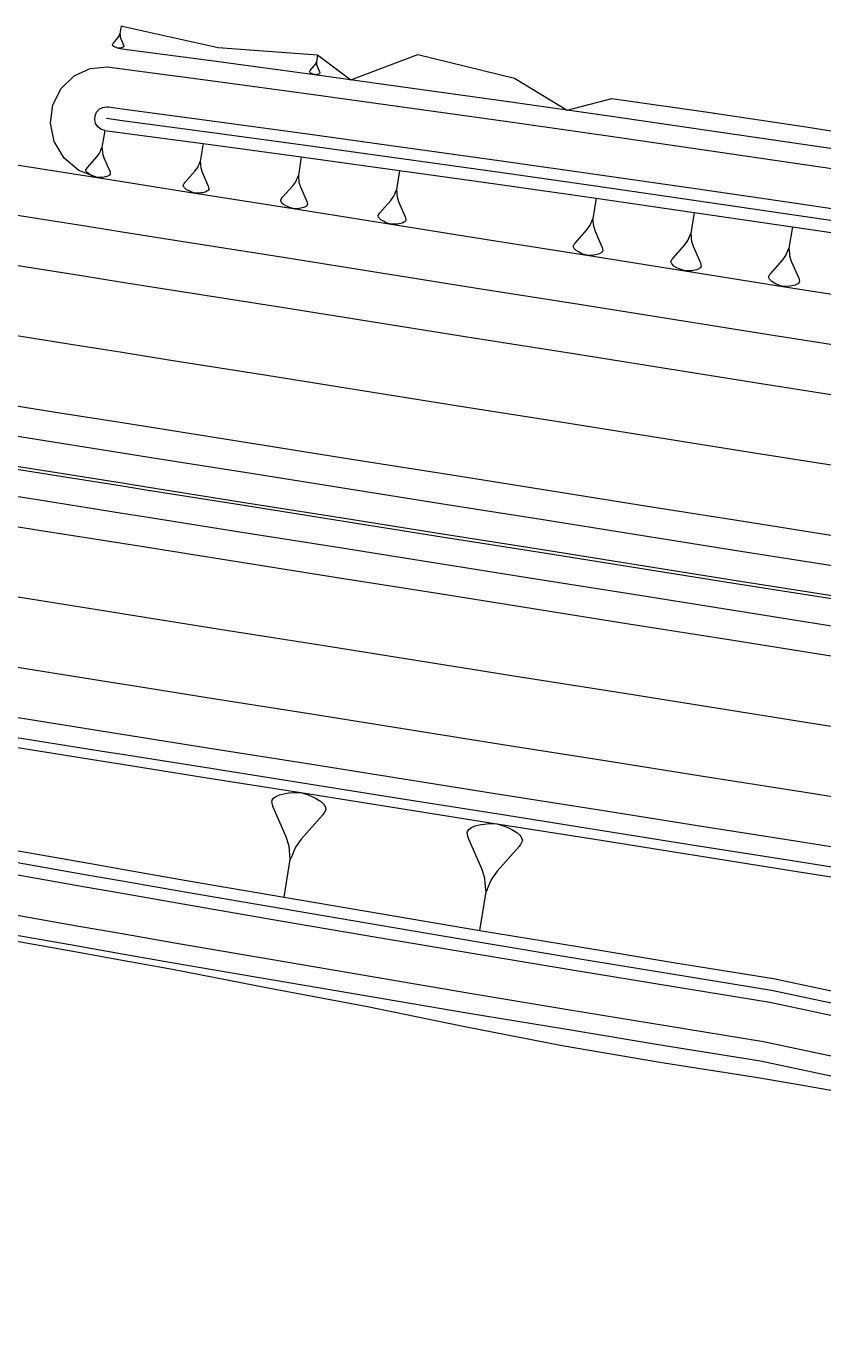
# Model space of a CAD drawing. Extents: x 384551 to 386632, y 802806 to 803252.
# Drawn here: x 384595.1 to 384635.3, y 802888.2 to 802953.3 of the extents above; entities that cross this region are included whole.
import ezdxf

# ---------------------------------------------------------------- set-up
doc = ezdxf.new("R2010")
doc.units = 0
doc.layers.get('0').update_dxf_attribs({"linetype": 'CONTINUOUS'})

msp = doc.modelspace()

# ---------------------------------------------------------------- linework, layer by layer
at = {"color": 7}
for p, q in [((384599.952, 802953.3483), (384599.8879, 802952.9443)), ((384599.952, 802953.3483), (384600, 802953.3375)), ((384599.5399, 802952.4669), (384599.7704, 802952.7262)), ((384599.7704, 802952.7262), (384599.8312, 802952.8112)), ((384599.8312, 802952.8112), (384599.8501, 802952.8556)), ((384599.8501, 802952.8556), (384599.869, 802952.8999)), ((384599.869, 802952.8999), (384599.8879, 802952.9443)), ((384599.8879, 802952.9443), (384599.8921, 802952.8963)), ((384599.8921, 802952.8963), (384599.8963, 802952.8482)), ((384599.8963, 802952.8482), (384599.9005, 802952.8002)), ((384599.9005, 802952.8002), (384599.932, 802952.7006)), ((384599.932, 802952.7006), (384600, 802952.545)), ((384599.5058, 802952.4013), (384599.5077, 802952.4128)), ((384599.5137, 802952.3764), (384599.5058, 802952.4013)), ((384599.5077, 802952.4128), (384599.5247, 802952.4456)), ((384599.5234, 802952.363), (384599.5137, 802952.3764)), ((384599.5331, 802952.3496), (384599.5234, 802952.363)), ((384599.5247, 802952.4456), (384599.5399, 802952.4669)), ((384599.5641, 802952.321), (384599.5331, 802952.3496)), ((384599.6182, 802952.2888), (384599.5641, 802952.321)), ((384599.651, 802952.2718), (384599.6182, 802952.2888)), ((384599.6953, 802952.2529), (384599.651, 802952.2718)), ((384599.7743, 802952.2285), (384599.6953, 802952.2529)), ((384599.7743, 802952.2285), (384600, 802952.1983)), ((384599.8569, 802952.2272), (384599.7743, 802952.2285)), ((384599.9049, 802952.2315), (384599.8569, 802952.2272)), ((384599.9414, 802952.2375), (384599.9049, 802952.2315)), ((384600, 802952.2508), (384599.9414, 802952.2375)), ((384600, 802952.545), (384600.0709, 802952.3826)), ((384600.0028, 802952.2514), (384600, 802952.2508)), ((384600.0411, 802952.269), (384600.0028, 802952.2514)), ((384600.0545, 802952.2787), (384600.0411, 802952.269)), ((384600.0678, 802952.2885), (384600.0545, 802952.2787)), ((384600.083, 802952.3097), (384600.0678, 802952.2885)), ((384600.0709, 802952.3826), (384600.0788, 802952.3577)), ((384600.0788, 802952.3577), (384600.0849, 802952.3213)), ((384600.0849, 802952.3213), (384600.083, 802952.3097)), ((384609.4765, 802951.1038), (384609.6835, 802951.3366)), ((384609.6835, 802951.3366), (384609.7381, 802951.4129)), ((384609.7381, 802951.4129), (384609.7551, 802951.4528)), ((384609.7551, 802951.4528), (384609.772, 802951.4926)), ((384609.772, 802951.4926), (384609.7889, 802951.5324)), ((384609.8465, 802951.8952), (384609.7889, 802951.5324)), ((384609.7889, 802951.5324), (384609.7927, 802951.4893)), ((384609.7927, 802951.4893), (384609.7965, 802951.4462)), ((384609.7965, 802951.4462), (384609.8003, 802951.4031)), ((384609.8003, 802951.4031), (384609.8286, 802951.3136)), ((384609.4459, 802951.0449), (384609.4476, 802951.0552)), ((384609.453, 802951.0225), (384609.4459, 802951.0449)), ((384609.4476, 802951.0552), (384609.4629, 802951.0847)), ((384609.4617, 802951.0105), (384609.453, 802951.0225)), ((384609.4704, 802950.9985), (384609.4617, 802951.0105)), ((384609.4629, 802951.0847), (384609.4765, 802951.1038)), ((384609.4982, 802950.9728), (384609.4704, 802950.9985)), ((384609.5468, 802950.9438), (384609.4982, 802950.9728)), ((384609.5762, 802950.9285), (384609.5468, 802950.9438)), ((384609.616, 802950.9116), (384609.5762, 802950.9285)), ((384609.687, 802950.8897), (384609.616, 802950.9116)), ((384609.7612, 802950.8886), (384609.687, 802950.8897)), ((384609.8043, 802950.8924), (384609.7612, 802950.8886)), ((384609.837, 802950.8978), (384609.8043, 802950.8924)), ((384609.8286, 802951.3136), (384609.9533, 802951.0281)), ((384609.8921, 802950.9103), (384609.837, 802950.8978)), ((384609.9265, 802950.9261), (384609.8921, 802950.9103)), ((384609.9385, 802950.9348), (384609.9265, 802950.9261)), ((384609.9505, 802950.9435), (384609.9385, 802950.9348)), ((384609.9642, 802950.9626), (384609.9505, 802950.9435)), ((384609.9533, 802951.0281), (384609.9604, 802951.0057)), ((384609.9604, 802951.0057), (384609.9658, 802950.973)), ((384609.9658, 802950.973), (384609.9642, 802950.9626)), ((384599.1161, 802948.0804), (384598.9801, 802947.2232)), ((384599.1161, 802948.0804), (384600, 802947.9619)), ((384600, 802948.5671), (384599.2101, 802948.673)), ((384598.7309, 802946.7606), (384598.86, 802946.941)), ((384598.86, 802946.941), (384598.9, 802947.0351)), ((384598.9, 802947.0351), (384598.94, 802947.1291)), ((384598.94, 802947.1291), (384598.9801, 802947.2232)), ((384598.9801, 802947.2232), (384598.989, 802947.1214)), ((384598.989, 802947.1214), (384598.998, 802947.0195)), ((384598.998, 802947.0195), (384599.0069, 802946.9177)), ((384599.0069, 802946.9177), (384599.0738, 802946.7062)), ((384604.0732, 802947.4159), (384603.9304, 802946.5157)), ((384598.1735, 802946.0958), (384598.2096, 802946.1654)), ((384598.2096, 802946.1654), (384598.2419, 802946.2105)), ((384598.2419, 802946.2105), (384598.7309, 802946.7606)), ((384599.0738, 802946.7062), (384599.3685, 802946.0317)), ((384603.6687, 802946.0299), (384603.8042, 802946.2193)), ((384603.8042, 802946.2193), (384603.8463, 802946.3181)), ((384603.8463, 802946.3181), (384603.8883, 802946.4169)), ((384603.8883, 802946.4169), (384603.9304, 802946.5157)), ((384603.9304, 802946.5157), (384603.9398, 802946.4088)), ((384603.9398, 802946.4088), (384603.9491, 802946.3018)), ((384603.9491, 802946.3018), (384603.9585, 802946.1949)), ((384603.9585, 802946.1949), (384604.0288, 802945.9728)), ((384609.0288, 802946.7416), (384608.8797, 802945.802)), ((384598.1696, 802946.0713), (384598.1735, 802946.0958)), ((384598.1863, 802946.0185), (384598.1696, 802946.0713)), ((384598.2069, 802945.9901), (384598.1863, 802946.0185)), ((384598.2275, 802945.9617), (384598.2069, 802945.9901)), ((384598.2932, 802945.9011), (384598.2275, 802945.9617)), ((384598.4079, 802945.8326), (384598.2932, 802945.9011)), ((384598.4775, 802945.7965), (384598.4079, 802945.8326)), ((384598.5716, 802945.7565), (384598.4775, 802945.7965)), ((384598.7391, 802945.7048), (384598.5716, 802945.7565)), ((384598.9144, 802945.7021), (384598.7391, 802945.7048)), ((384599.0163, 802945.711), (384598.9144, 802945.7021)), ((384599.0937, 802945.7238), (384599.0163, 802945.711)), ((384599.2239, 802945.7534), (384599.0937, 802945.7238)), ((384599.3051, 802945.7907), (384599.2239, 802945.7534)), ((384599.3335, 802945.8113), (384599.3051, 802945.7907)), ((384599.3619, 802945.8319), (384599.3335, 802945.8113)), ((384599.3942, 802945.877), (384599.3619, 802945.8319)), ((384599.3685, 802946.0317), (384599.3852, 802945.9789)), ((384599.3852, 802945.9789), (384599.398, 802945.9015)), ((384599.398, 802945.9015), (384599.3942, 802945.877)), ((384603.1552, 802945.4523), (384603.6687, 802946.0299)), ((384604.0288, 802945.9728), (384604.3382, 802945.2645)), ((384608.6065, 802945.2949), (384608.748, 802945.4927)), ((384608.748, 802945.4927), (384608.7919, 802945.5958)), ((384608.7919, 802945.5958), (384608.8358, 802945.6989)), ((384608.8358, 802945.6989), (384608.8797, 802945.802)), ((384608.8797, 802945.802), (384608.8895, 802945.6904)), ((384608.8895, 802945.6904), (384608.8993, 802945.5787)), ((384608.8993, 802945.5787), (384608.9091, 802945.4671)), ((384608.9091, 802945.4671), (384608.9824, 802945.2353)), ((384613.9828, 802946.0577), (384613.828, 802945.0821)), ((384603.0793, 802945.3061), (384603.0834, 802945.3318)), ((384603.0968, 802945.2506), (384603.0793, 802945.3061)), ((384603.0834, 802945.3318), (384603.1213, 802945.4049)), ((384603.1185, 802945.2208), (384603.0968, 802945.2506)), ((384603.1401, 802945.191), (384603.1185, 802945.2208)), ((384603.1213, 802945.4049), (384603.1552, 802945.4523)), ((384603.2091, 802945.1273), (384603.1401, 802945.191)), ((384603.3295, 802945.0555), (384603.2091, 802945.1273)), ((384603.4026, 802945.0175), (384603.3295, 802945.0555)), ((384603.5014, 802944.9755), (384603.4026, 802945.0175)), ((384603.6773, 802944.9212), (384603.5014, 802944.9755)), ((384603.8614, 802944.9183), (384603.6773, 802944.9212)), ((384603.9684, 802944.9277), (384603.8614, 802944.9183)), ((384604.0496, 802944.9412), (384603.9684, 802944.9277)), ((384604.1864, 802944.9722), (384604.0496, 802944.9412)), ((384604.2717, 802945.0114), (384604.1864, 802944.9722)), ((384604.3015, 802945.0331), (384604.2717, 802945.0114)), ((384604.3313, 802945.0547), (384604.3015, 802945.0331)), ((384604.3652, 802945.1021), (384604.3313, 802945.0547)), ((384604.3382, 802945.2645), (384604.3558, 802945.209)), ((384604.3558, 802945.209), (384604.3693, 802945.1278)), ((384604.3693, 802945.1278), (384604.3652, 802945.1021)), ((384608.0705, 802944.692), (384608.6065, 802945.2949)), ((384608.9824, 802945.2353), (384609.3054, 802944.496)), ((384613.6913, 802944.7609), (384613.7369, 802944.868)), ((384613.7369, 802944.868), (384613.7824, 802944.9751)), ((384613.7824, 802944.9751), (384613.828, 802945.0821)), ((384613.828, 802945.0821), (384613.8382, 802944.9662)), ((384613.8382, 802944.9662), (384613.8484, 802944.8503)), ((384613.8484, 802944.8503), (384613.8585, 802944.7344)), ((384607.9913, 802944.5394), (384607.9955, 802944.5662)), ((384608.0096, 802944.4814), (384607.9913, 802944.5394)), ((384607.9955, 802944.5662), (384608.0352, 802944.6425)), ((384608.0322, 802944.4503), (384608.0096, 802944.4814)), ((384608.0548, 802944.4192), (384608.0322, 802944.4503)), ((384608.0352, 802944.6425), (384608.0705, 802944.692)), ((384608.1268, 802944.3528), (384608.0548, 802944.4192)), ((384608.2525, 802944.2778), (384608.1268, 802944.3528)), ((384608.3288, 802944.2382), (384608.2525, 802944.2778)), ((384608.4319, 802944.1943), (384608.3288, 802944.2382)), ((384608.6156, 802944.1376), (384608.4319, 802944.1943)), ((384609.1469, 802944.1909), (384609.0042, 802944.1585)), ((384609.236, 802944.2318), (384609.1469, 802944.1909)), ((384609.2671, 802944.2544), (384609.236, 802944.2318)), ((384609.2982, 802944.277), (384609.2671, 802944.2544)), ((384609.3336, 802944.3264), (384609.2982, 802944.277)), ((384609.3054, 802944.496), (384609.3237, 802944.4381)), ((384609.3237, 802944.4381), (384609.3378, 802944.3533)), ((384609.3378, 802944.3533), (384609.3336, 802944.3264)), ((384612.9879, 802943.9296), (384613.5444, 802944.5556)), ((384613.5444, 802944.5556), (384613.6913, 802944.7609)), ((384613.8585, 802944.7344), (384613.9346, 802944.4937)), ((384613.9346, 802944.4937), (384614.27, 802943.7261)), ((384623.8862, 802944.6608), (384623.7217, 802943.6238)), ((384608.8077, 802944.1346), (384608.6156, 802944.1376)), ((384608.9194, 802944.1444), (384608.8077, 802944.1346)), ((384609.0042, 802944.1585), (384608.9194, 802944.1444)), ((384612.9056, 802943.7712), (384612.91, 802943.7991)), ((384612.9246, 802943.711), (384612.9056, 802943.7712)), ((384612.91, 802943.7991), (384612.9512, 802943.8783)), ((384612.9481, 802943.6787), (384612.9246, 802943.711)), ((384612.9715, 802943.6464), (384612.9481, 802943.6787)), ((384612.9512, 802943.8783), (384612.9879, 802943.9296)), ((384613.0463, 802943.5774), (384612.9715, 802943.6464)), ((384613.1768, 802943.4996), (384613.0463, 802943.5774)), ((384614.2992, 802943.5501), (384614.2625, 802943.4987)), ((384614.27, 802943.7261), (384614.2891, 802943.666)), ((384614.2891, 802943.666), (384614.3037, 802943.5779)), ((384614.3037, 802943.5779), (384614.2992, 802943.5501)), ((384623.6248, 802943.3962), (384623.6733, 802943.51)), ((384623.6733, 802943.51), (384623.7217, 802943.6238)), ((384623.7217, 802943.6238), (384623.7325, 802943.5006)), ((384628.8357, 802943.9478), (384628.6671, 802942.8854)), ((384613.256, 802943.4584), (384613.1768, 802943.4996)), ((384613.3631, 802943.4129), (384613.256, 802943.4584)), ((384613.5538, 802943.354), (384613.3631, 802943.4129)), ((384613.7533, 802943.3509), (384613.5538, 802943.354)), ((384613.8692, 802943.3611), (384613.7533, 802943.3509)), ((384613.9573, 802943.3757), (384613.8692, 802943.3611)), ((384614.1055, 802943.4094), (384613.9573, 802943.3757)), ((384614.1979, 802943.4518), (384614.1055, 802943.4094)), ((384614.2302, 802943.4753), (384614.1979, 802943.4518)), ((384614.2625, 802943.4987), (384614.2302, 802943.4753)), ((384622.8287, 802942.3987), (384623.4203, 802943.0642)), ((384623.4203, 802943.0642), (384623.5764, 802943.2824)), ((384623.5764, 802943.2824), (384623.6248, 802943.3962)), ((384623.7325, 802943.5006), (384623.7433, 802943.3774)), ((384623.7433, 802943.3774), (384623.7542, 802943.2542)), ((384623.7542, 802943.2542), (384623.8351, 802942.9983)), ((384623.8351, 802942.9983), (384624.1916, 802942.1824)), ((384628.6175, 802942.7688), (384628.6671, 802942.8854)), ((384628.6671, 802942.8854), (384628.6782, 802942.7591)), ((384633.7835, 802943.2252), (384633.6115, 802942.1407)), ((384622.7412, 802942.2303), (384622.7459, 802942.2599)), ((384622.7614, 802942.1663), (384622.7412, 802942.2303)), ((384622.7459, 802942.2599), (384622.7897, 802942.3441)), ((384622.7897, 802942.3441), (384622.8287, 802942.3987)), ((384627.7521, 802941.6301), (384628.3582, 802942.312)), ((384628.3582, 802942.312), (384628.5182, 802942.5355)), ((384628.5182, 802942.5355), (384628.5678, 802942.6521)), ((384628.5678, 802942.6521), (384628.6175, 802942.7688)), ((384628.6782, 802942.7591), (384628.6893, 802942.6329)), ((384628.6893, 802942.6329), (384628.7003, 802942.5066)), ((384628.7003, 802942.5066), (384628.7832, 802942.2445)), ((384628.7832, 802942.2445), (384629.1485, 802941.4085)), ((384622.7864, 802942.132), (384622.7614, 802942.1663)), ((384622.8113, 802942.0977), (384622.7864, 802942.132)), ((384622.8908, 802942.0243), (384622.8113, 802942.0977)), ((384623.0295, 802941.9416), (384622.8908, 802942.0243)), ((384623.1137, 802941.8978), (384623.0295, 802941.9416)), ((384623.2275, 802941.8494), (384623.1137, 802941.8978)), ((384623.4302, 802941.7869), (384623.2275, 802941.8494)), ((384623.6423, 802941.7836), (384623.4302, 802941.7869)), ((384623.7655, 802941.7944), (384623.6423, 802941.7836)), ((384623.8591, 802941.8099), (384623.7655, 802941.7944)), ((384624.0167, 802941.8457), (384623.8591, 802941.8099)), ((384624.1149, 802941.8908), (384624.0167, 802941.8457)), ((384624.1493, 802941.9158), (384624.1149, 802941.8908)), ((384624.1836, 802941.9407), (384624.1493, 802941.9158)), ((384624.2226, 802941.9952), (384624.1836, 802941.9407)), ((384624.1916, 802942.1824), (384624.2118, 802942.1185)), ((384624.2118, 802942.1185), (384624.2273, 802942.0249)), ((384624.2273, 802942.0249), (384624.2226, 802941.9952)), ((384627.6673, 802941.488), (384627.7121, 802941.5742)), ((384627.7121, 802941.5742), (384627.7521, 802941.6301)), ((384632.6776, 802940.8595), (384633.2963, 802941.5555)), ((384633.2963, 802941.5555), (384633.4595, 802941.7837)), ((384633.4595, 802941.7837), (384633.5102, 802941.9027)), ((384633.5102, 802941.9027), (384633.5608, 802942.0217)), ((384633.5608, 802942.0217), (384633.6115, 802942.1407)), ((384633.6115, 802942.1407), (384633.6228, 802942.0119)), ((384633.6228, 802942.0119), (384633.6341, 802941.883)), ((384633.6341, 802941.883), (384633.6454, 802941.7542)), ((384633.6454, 802941.7542), (384633.73, 802941.4866)), ((384627.6625, 802941.4576), (384627.6673, 802941.488)), ((384627.6832, 802941.3921), (384627.6625, 802941.4576)), ((384627.7088, 802941.3569), (384627.6832, 802941.3921)), ((384627.7343, 802941.3217), (384627.7088, 802941.3569)), ((384627.8157, 802941.2466), (384627.7343, 802941.3217)), ((384627.9579, 802941.1618), (384627.8157, 802941.2466)), ((384628.0441, 802941.117), (384627.9579, 802941.1618)), ((384628.1608, 802941.0674), (384628.0441, 802941.117)), ((384628.3684, 802941.0033), (384628.1608, 802941.0674)), ((384628.5857, 802940.9999), (384628.3684, 802941.0033)), ((384628.712, 802941.011), (384628.5857, 802940.9999)), ((384628.8079, 802941.0269), (384628.712, 802941.011)), ((384628.9693, 802941.0635), (384628.8079, 802941.0269)), ((384629.07, 802941.1098), (384628.9693, 802941.0635)), ((384629.1052, 802941.1353), (384629.07, 802941.1098)), ((384629.1403, 802941.1609), (384629.1052, 802941.1353)), ((384629.1803, 802941.2168), (384629.1403, 802941.1609)), ((384629.1485, 802941.4085), (384629.1692, 802941.343)), ((384629.1692, 802941.343), (384629.1851, 802941.2471)), ((384629.1851, 802941.2471), (384629.1803, 802941.2168)), ((384633.73, 802941.4866), (384634.1029, 802940.6333)), ((384632.5861, 802940.6834), (384632.591, 802940.7144)), ((384632.6073, 802940.6165), (384632.5861, 802940.6834)), ((384632.591, 802940.7144), (384632.6368, 802940.8025)), ((384632.6333, 802940.5806), (384632.6073, 802940.6165)), ((384632.6594, 802940.5447), (384632.6333, 802940.5806)), ((384632.6368, 802940.8025), (384632.6776, 802940.8595)), ((384632.7425, 802940.468), (384632.6594, 802940.5447)), ((384632.8876, 802940.3815), (384632.7425, 802940.468)), ((384632.9757, 802940.3357), (384632.8876, 802940.3815)), ((384633.0947, 802940.2851), (384632.9757, 802940.3357)), ((384633.3066, 802940.2197), (384633.0947, 802940.2851)), ((384633.9199, 802940.2812), (384633.7552, 802940.2438)), ((384634.0227, 802940.3284), (384633.9199, 802940.2812)), ((384634.0586, 802940.3545), (384634.0227, 802940.3284)), ((384634.0945, 802940.3806), (384634.0586, 802940.3545)), ((384634.1353, 802940.4376), (384634.0945, 802940.3806)), ((384634.1029, 802940.6333), (384634.124, 802940.5665)), ((384634.124, 802940.5665), (384634.1403, 802940.4686)), ((384634.1403, 802940.4686), (384634.1353, 802940.4376)), ((384633.5285, 802940.2163), (384633.3066, 802940.2197)), ((384633.6573, 802940.2276), (384633.5285, 802940.2163)), ((384633.7552, 802940.2438), (384633.6573, 802940.2276)), ((384607.5475, 802914.276), (384607.5561, 802914.3303)), ((384607.5759, 802914.1044), (384607.5475, 802914.276)), ((384607.5561, 802914.3303), (384607.6277, 802914.4303)), ((384607.6277, 802914.4303), (384607.6906, 802914.476)), ((384607.6906, 802914.476), (384607.7536, 802914.5217)), ((384607.7536, 802914.5217), (384607.9338, 802914.6045)), ((384607.9338, 802914.6045), (384608.2226, 802914.6701)), ((384608.2226, 802914.6701), (384608.3942, 802914.6985)), ((384608.3942, 802914.6985), (384608.6201, 802914.7184)), ((384608.6201, 802914.7184), (384609.009, 802914.7124)), ((384609.009, 802914.7124), (384609.3806, 802914.5977)), ((384609.3806, 802914.5977), (384609.5893, 802914.5089)), ((384609.5893, 802914.5089), (384609.7437, 802914.4287)), ((384609.7437, 802914.4287), (384609.998, 802914.277)), ((384609.998, 802914.277), (384610.1438, 802914.1425)), ((384607.613, 802913.9871), (384607.5759, 802914.1044)), ((384608.2667, 802912.4911), (384607.613, 802913.9871)), ((384610.1119, 802913.5906), (384609.0272, 802912.3704)), ((384610.1835, 802913.6906), (384610.1119, 802913.5906)), ((384610.1438, 802914.1425), (384610.1895, 802914.0795)), ((384610.2636, 802913.845), (384610.1835, 802913.6906)), ((384610.1895, 802914.0795), (384610.2352, 802914.0166)), ((384610.2352, 802914.0166), (384610.2723, 802913.8993)), ((384610.2723, 802913.8993), (384610.2636, 802913.845)), ((384617.4772, 802912.8577), (384617.5413, 802912.9043)), ((384617.5413, 802912.9043), (384617.6055, 802912.9508)), ((384617.6055, 802912.9508), (384617.7892, 802913.0353)), ((384617.7892, 802913.0353), (384618.0837, 802913.1021)), ((384618.0837, 802913.1021), (384618.2587, 802913.1311)), ((384618.2587, 802913.1311), (384618.489, 802913.1513)), ((384618.489, 802913.1513), (384618.8854, 802913.1452)), ((384618.8854, 802913.1452), (384619.2643, 802913.0283)), ((384619.2643, 802913.0283), (384619.4771, 802912.9378)), ((384619.4771, 802912.9378), (384619.6344, 802912.856)), ((384608.415, 802912.0221), (384608.2667, 802912.4911)), ((384609.0272, 802912.3704), (384608.741, 802911.9703)), ((384617.3954, 802912.7003), (384617.4042, 802912.7557)), ((384617.4244, 802912.5254), (384617.3954, 802912.7003)), ((384617.4042, 802912.7557), (384617.4772, 802912.8577)), ((384617.4622, 802912.4058), (384617.4244, 802912.5254)), ((384618.1287, 802910.8806), (384617.4622, 802912.4058)), ((384619.6344, 802912.856), (384619.8938, 802912.7013)), ((384619.8938, 802912.7013), (384620.0423, 802912.5642)), ((384620.0423, 802912.5642), (384620.0889, 802912.5)), ((384620.1646, 802912.2609), (384620.0828, 802912.1035)), ((384620.0889, 802912.5), (384620.1355, 802912.4358)), ((384620.1355, 802912.4358), (384620.1733, 802912.3163)), ((384620.1733, 802912.3163), (384620.1646, 802912.2609)), ((384608.4349, 802911.7961), (384608.415, 802912.0221)), ((384608.4547, 802911.5702), (384608.4349, 802911.7961)), ((384608.6522, 802911.7617), (384608.5634, 802911.553)), ((384608.741, 802911.9703), (384608.6522, 802911.7617)), ((384620.0098, 802912.0016), (384618.904, 802910.7576)), ((384620.0828, 802912.1035), (384620.0098, 802912.0016)), ((384608.1729, 802909.443), (384608.4746, 802911.3443)), ((384608.4746, 802911.3443), (384608.4547, 802911.5702)), ((384608.5634, 802911.553), (384608.4746, 802911.3443)), ((384618.2799, 802910.4024), (384618.1287, 802910.8806)), ((384618.3001, 802910.1721), (384618.2799, 802910.4024)), ((384618.6122, 802910.3497), (384618.5217, 802910.1369)), ((384618.904, 802910.7576), (384618.6122, 802910.3497)), ((384618.033, 802907.773), (384618.3406, 802909.7115)), ((384618.3204, 802909.9418), (384618.3001, 802910.1721)), ((384618.3406, 802909.7115), (384618.3204, 802909.9418)), ((384618.4311, 802909.9242), (384618.3406, 802909.7115)), ((384618.5217, 802910.1369), (384618.4311, 802909.9242))]:
    msp.add_line(p, q, dxfattribs=at)
at = {"color": 1}
for p, q in [((384599.6176, 802951.2409), (384600, 802951.1896)), ((384599.3041, 802949.2656), (384600, 802949.1723))]:
    msp.add_line(p, q, dxfattribs=at)
at = {"color": 7, "linetype": 'CONTINUOUS'}
for points in [[(384600, 802953.3375), (384604.8406, 802952.2524), (384609.8465, 802951.8952), (384611.5338, 802950.6348), (384614.9094, 802951.8974), (384619.7827, 802950.7048), (384622.4369, 802949.1083), (384624.6847, 802949.6929), (384629.634, 802948.9792), (384634.5805, 802948.2475), (384639.5161, 802947.4476), (384644.5247, 802947.1078), (384649.5393, 802946.8051), (384654.5076, 802946.2114), (384659.4658, 802945.5535), (384664.4165, 802944.8486), (384669.3345, 802943.9376), (384674.2736, 802943.1595), (384679.2015, 802942.3113), (384683.9426, 802940.2852), (384689.5011, 802943.411), (384694.7751, 802944.743), (384699.8988, 802945.1288), (384700, 802945.159)], [(384600, 802952.1983), (384604.7314, 802951.564), (384609.687, 802950.8897), (384614.641, 802950.2058), (384619.5935, 802949.5122), (384624.5444, 802948.8089), (384629.4939, 802948.0959), (384634.4418, 802947.3733), (384639.3881, 802946.6409), (384644.3329, 802945.8989), (384649.2762, 802945.1472), (384654.2179, 802944.3858), (384659.1581, 802943.6147), (384664.0968, 802942.834), (384669.0339, 802942.0436), (384673.9695, 802941.2434), (384678.9036, 802940.4336), (384683.8361, 802939.6142), (384689.1589, 802941.2541), (384694.0883, 802940.4152), (384699.0162, 802939.5667), (384700, 802939.3953)], [(384700, 802933.2042), (384698.0603, 802933.5421), (384693.1324, 802934.3906), (384688.2029, 802935.2295), (384683.2719, 802936.0586), (384678.3394, 802936.8781), (384673.4054, 802937.6879), (384668.4698, 802938.488), (384663.5326, 802939.2785), (384658.594, 802940.0592), (384653.6538, 802940.8303), (384648.712, 802941.5917), (384643.7687, 802942.3434), (384638.8239, 802943.0854), (384633.8776, 802943.8178), (384628.9297, 802944.5404), (384623.9803, 802945.2534), (384619.0293, 802945.9567), (384614.0768, 802946.6503), (384609.1228, 802947.3342), (384604.1672, 802948.0084), (384600, 802948.5671)], [(384600, 802947.9619), (384604.0732, 802947.4159), (384609.0288, 802946.7416), (384613.9828, 802946.0577), (384618.9353, 802945.3641), (384623.8862, 802944.6608), (384628.8357, 802943.9478), (384633.7835, 802943.2252), (384638.7299, 802942.4928), (384643.6747, 802941.7508), (384648.618, 802940.9991), (384653.5597, 802940.2377), (384658.4999, 802939.4666), (384663.4386, 802938.6859), (384668.3757, 802937.8955), (384673.3113, 802937.0953), (384678.2454, 802936.2855), (384683.1779, 802935.4661), (384688.1089, 802934.6369), (384693.0383, 802933.798), (384697.9662, 802932.9495), (384700, 802932.5952)], [(384558.4498, 802947.0352), (384563.388, 802946.2516), (384568.3262, 802945.468), (384573.2644, 802944.6845), (384578.2027, 802943.9009), (384580.5348, 802943.5308), (384583.1409, 802943.1173), (384588.0791, 802942.3337), (384593.0173, 802941.5501), (384597.9555, 802940.7665), (384600, 802940.4421)], [(384557.9013, 802943.5785), (384562.8395, 802942.7949), (384567.7777, 802942.0113), (384572.7159, 802941.2277), (384577.6542, 802940.4441), (384579.9863, 802940.0741), (384582.5924, 802939.6605), (384587.5306, 802938.877), (384592.4688, 802938.0934), (384597.407, 802937.3098), (384600, 802936.8984)], [(384600, 802940.4421), (384602.8938, 802939.983), (384607.832, 802939.1994), (384612.7702, 802938.4158), (384617.7084, 802937.6322), (384622.6466, 802936.8486), (384627.5848, 802936.0651), (384632.5231, 802935.2815), (384637.4613, 802934.4979), (384642.3995, 802933.7143), (384647.3377, 802932.9307), (384652.2759, 802932.1472), (384657.2142, 802931.3636), (384662.1524, 802930.58), (384667.0906, 802929.7964), (384672.0288, 802929.0128), (384676.967, 802928.2292), (384681.9053, 802927.4457), (384686.8435, 802926.6621), (384691.7817, 802925.8785), (384696.7199, 802925.0949), (384700, 802924.5744)], [(384557.3528, 802940.1217), (384562.291, 802939.3381), (384567.2292, 802938.5545), (384572.1674, 802937.771), (384577.1057, 802936.9874), (384579.4378, 802936.6173), (384582.0439, 802936.2038), (384586.9821, 802935.4202), (384591.9203, 802934.6366), (384596.8585, 802933.853), (384600, 802933.3546)], [(384600, 802936.8984), (384602.3453, 802936.5262), (384607.2835, 802935.7426), (384612.2217, 802934.9591), (384617.1599, 802934.1755), (384622.0981, 802933.3919), (384627.0363, 802932.6083), (384631.9746, 802931.8247), (384636.9128, 802931.0411), (384641.851, 802930.2576), (384646.7892, 802929.474), (384651.7274, 802928.6904), (384656.6657, 802927.9068), (384661.6039, 802927.1232), (384666.5421, 802926.3397), (384671.4803, 802925.5561), (384676.4185, 802924.7725), (384681.3567, 802923.9889), (384686.295, 802923.2053), (384691.2332, 802922.4217), (384696.1714, 802921.6382), (384700, 802921.0307)], [(384556.4125, 802934.1958), (384561.3507, 802933.4123), (384566.2889, 802932.6287), (384571.2271, 802931.8451), (384576.1654, 802931.0615), (384578.4975, 802930.6915), (384581.1036, 802930.2779), (384586.0418, 802929.4943), (384590.98, 802928.7108), (384595.9182, 802927.9272), (384600, 802927.2795)], [(384600, 802933.3546), (384601.7967, 802933.0695), (384606.735, 802932.2859), (384611.6732, 802931.5023), (384616.6114, 802930.7187), (384621.5496, 802929.9351), (384626.4878, 802929.1516), (384631.4261, 802928.368), (384636.3643, 802927.5844), (384641.3025, 802926.8008), (384646.2407, 802926.0172), (384651.1789, 802925.2336), (384656.1171, 802924.4501), (384661.0554, 802923.6665), (384665.9936, 802922.8829), (384670.9318, 802922.0993), (384675.87, 802921.3157), (384680.8082, 802920.5322), (384685.7465, 802919.7486), (384690.6847, 802918.965), (384695.6229, 802918.1814), (384700, 802917.4869)], [(384555.864, 802930.7391), (384560.8022, 802929.9555), (384565.7404, 802929.1719), (384570.6786, 802928.3883), (384575.6168, 802927.6048), (384577.949, 802927.2347), (384580.5551, 802926.8212), (384585.4933, 802926.0376), (384590.4315, 802925.254), (384595.3697, 802924.4704), (384600, 802923.7357)], [(384555.3155, 802927.2823), (384560.2537, 802926.4987), (384565.1919, 802925.7152), (384570.1301, 802924.9316), (384575.0683, 802924.148), (384577.4005, 802923.778), (384580.0066, 802923.3644), (384584.9448, 802922.5808), (384589.883, 802921.7973), (384594.8212, 802921.0137), (384599.7594, 802920.2301), (384600, 802920.1919)], [(384600, 802927.2795), (384600.8564, 802927.1436), (384605.7947, 802926.36), (384610.7329, 802925.5764), (384615.6711, 802924.7929), (384620.6093, 802924.0093), (384625.5475, 802923.2257), (384630.4858, 802922.4421), (384635.424, 802921.6585), (384640.3622, 802920.8749), (384645.3004, 802920.0914), (384650.2386, 802919.3078), (384655.1768, 802918.5242), (384660.1151, 802917.7406), (384665.0533, 802916.957), (384669.9915, 802916.1735), (384674.9297, 802915.3899), (384679.8679, 802914.6063), (384684.8062, 802913.8227), (384689.7444, 802913.0391), (384694.6826, 802912.2555), (384699.6208, 802911.472), (384700, 802911.4118)], [(384600, 802923.7357), (384600.3079, 802923.6868), (384605.2462, 802922.9033), (384610.1844, 802922.1197), (384615.1226, 802921.3361), (384620.0608, 802920.5525), (384624.999, 802919.7689), (384629.9372, 802918.9854), (384634.8755, 802918.2018), (384639.8137, 802917.4182), (384644.7519, 802916.6346), (384649.6901, 802915.851), (384654.6283, 802915.0674), (384659.5666, 802914.2839), (384664.5048, 802913.5003), (384669.443, 802912.7167), (384674.3812, 802911.9331), (384679.3194, 802911.1495), (384684.2576, 802910.366), (384689.1959, 802909.5824), (384694.1341, 802908.7988), (384699.0723, 802908.0152), (384700, 802907.868)], [(384600, 802920.1919), (384604.6976, 802919.4465), (384609.6359, 802918.6629), (384614.5741, 802917.8793), (384619.5123, 802917.0958), (384624.4505, 802916.3122), (384629.3887, 802915.5286), (384634.327, 802914.745), (384639.2652, 802913.9614), (384644.2034, 802913.1779), (384649.1416, 802912.3943), (384654.0798, 802911.6107), (384659.018, 802910.8271), (384663.9563, 802910.0435), (384668.8945, 802909.26), (384673.8327, 802908.4764), (384678.7709, 802907.6928), (384683.7091, 802906.9092), (384688.6474, 802906.1256), (384693.5856, 802905.342), (384698.5238, 802904.5585), (384700, 802904.3242)], [(384568.7938, 802916.5102), (384573.7108, 802915.5929), (384576.0335, 802915.1631), (384578.6294, 802914.6853), (384583.5495, 802913.7874), (384588.4711, 802912.8991), (384593.3942, 802912.0206), (384598.3189, 802911.1517), (384600, 802910.8585)], [(384600, 802910.2495), (384598.2249, 802910.5591), (384593.3002, 802911.428), (384588.377, 802912.3066), (384583.4554, 802913.1948), (384578.5354, 802914.0927), (384575.9394, 802914.5705), (384573.6168, 802915.0003), (384568.6998, 802915.9176)], [(384568.1356, 802912.3621), (384573.0526, 802911.4448), (384575.3753, 802911.015), (384577.9712, 802910.5372), (384582.8912, 802909.6393), (384587.8129, 802908.751), (384592.736, 802907.8725), (384597.6607, 802907.0036), (384600, 802906.5956)], [(384567.9117, 802910.9509), (384572.8593, 802910.2262), (384575.2047, 802909.94), (384577.8261, 802909.623), (384582.7777, 802908.9236), (384587.726, 802908.2037), (384592.6891, 802907.5772), (384597.6141, 802906.7099), (384600, 802906.2771)], [(384600, 802910.8585), (384603.2451, 802910.2925), (384608.1729, 802909.443), (384613.1022, 802908.6032), (384618.033, 802907.773), (384622.9654, 802906.9526), (384627.8993, 802906.1418), (384632.8347, 802905.3407), (384637.7319, 802904.2983), (384642.6305, 802903.2656), (384647.5308, 802902.2425), (384652.4325, 802901.2291), (384657.3358, 802900.2254), (384658.4482, 802900)], [(384655.4481, 802900), (384652.3385, 802900.6365), (384647.4367, 802901.6499), (384642.5365, 802902.673), (384637.6378, 802903.7057), (384632.7407, 802904.7481), (384627.8052, 802905.5492), (384622.8713, 802906.36), (384617.939, 802907.1805), (384613.0081, 802908.0106), (384608.0788, 802908.8504), (384603.1511, 802909.6999), (384600, 802910.2495)], [(384600, 802906.5956), (384602.5869, 802906.1444), (384607.5147, 802905.2949), (384612.444, 802904.4551), (384617.3748, 802903.6249), (384622.3072, 802902.8045), (384627.2411, 802901.9937), (384632.1765, 802901.1926), (384637.0736, 802900.1502), (384637.7861, 802900)], [(384600, 802906.2771), (384602.535, 802905.8172), (384607.4464, 802904.8645), (384612.3618, 802903.9371), (384617.2649, 802902.9321), (384622.176, 802901.9781), (384627.1042, 802901.1314), (384632.0449, 802900.363), (384634.1054, 802900)], [(384634.1054, 802900), (384636.9698, 802899.4955), (384641.9094, 802898.7212), (384646.8515, 802897.9618), (384651.7483, 802896.9171), (384656.3589, 802894.069), (384661.0719, 802891.8656), (384666.0543, 802891.3609), (384671.0374, 802890.8597), (384676.0514, 802890.5543), (384681.0092, 802889.8939), (384686.0064, 802889.4818), (384691.0031, 802889.067), (384695.9847, 802888.5567), (384700, 802888.1832)]]:
    msp.add_lwpolyline(points, dxfattribs=at)
at = {"color": 1, "linetype": 'CONTINUOUS'}
for points in [[(384559.0767, 802950.9858), (384564.0149, 802950.2022), (384568.9531, 802949.4186), (384573.8913, 802948.635), (384578.8295, 802947.8515), (384581.1617, 802947.4814), (384583.7678, 802947.0679), (384588.706, 802946.2843), (384593.8009, 802946.4884), (384598.7391, 802945.7048), (384600, 802945.5047)], [(384600, 802951.1896), (384604.5747, 802950.5763), (384609.5302, 802949.9021), (384614.4843, 802949.2182), (384619.4368, 802948.5245), (384624.3877, 802947.8213), (384629.3372, 802947.1083), (384634.285, 802946.3856), (384639.2314, 802945.6533), (384644.1762, 802944.9113), (384649.1195, 802944.1596), (384654.0612, 802943.3982), (384659.0014, 802942.6271), (384663.9401, 802941.8464), (384668.8772, 802941.0559), (384673.8128, 802940.2558), (384678.7469, 802939.446), (384683.6794, 802938.6265), (384688.6104, 802937.7973), (384693.5398, 802936.9585), (384698.4677, 802936.11), (384700, 802935.843)], [(384599.1161, 802948.0804), (384598.9273, 802948.1438), (384598.7697, 802948.2654), (384598.6606, 802948.4319), (384598.6119, 802948.6249), (384598.6291, 802948.8232), (384598.7102, 802949.005), (384598.8464, 802949.1503), (384599.0226, 802949.243), (384599.2194, 802949.2729), (384599.3039, 802949.2656)], [(384600, 802949.1723), (384604.2612, 802948.601), (384609.2168, 802947.9268), (384614.1708, 802947.2429), (384619.1233, 802946.5493), (384624.0743, 802945.846), (384629.0237, 802945.133), (384633.9716, 802944.4103), (384638.918, 802943.678), (384643.8628, 802942.936), (384648.806, 802942.1843), (384653.7478, 802941.4229), (384658.688, 802940.6518), (384663.6267, 802939.8711), (384668.5638, 802939.0806), (384673.4994, 802938.2805), (384678.4334, 802937.4707), (384683.366, 802936.6512), (384688.2969, 802935.8221), (384693.2264, 802934.9832), (384698.1543, 802934.1347), (384700, 802933.8131)], [(384600, 802945.5047), (384603.6773, 802944.9212), (384608.6156, 802944.1376), (384613.5538, 802943.354), (384618.492, 802942.5704), (384623.4302, 802941.7869), (384628.3684, 802941.0033), (384633.3066, 802940.2197), (384638.2449, 802939.4361), (384643.1831, 802938.6525), (384648.1213, 802937.869), (384653.0595, 802937.0854), (384657.9977, 802936.3018), (384662.936, 802935.5182), (384667.8742, 802934.7346), (384672.8124, 802933.951), (384677.7506, 802933.1675), (384682.6888, 802932.3839), (384687.6271, 802931.6003), (384692.5653, 802930.8167), (384697.5035, 802930.0331), (384700, 802929.637)], [(384556.8591, 802937.0106), (384561.7973, 802936.227), (384566.7356, 802935.4435), (384571.6738, 802934.6599), (384576.612, 802933.8763), (384578.9441, 802933.5062), (384581.5502, 802933.0927), (384586.4884, 802932.3091), (384591.4267, 802931.5255), (384596.3649, 802930.742), (384600, 802930.1652)], [(384556.8826, 802937.1588), (384561.8208, 802936.3752), (384566.7591, 802935.5916), (384571.6973, 802934.808), (384576.6355, 802934.0244), (384578.9676, 802933.6544), (384581.5737, 802933.2409), (384586.5119, 802932.4573), (384591.4502, 802931.6737), (384596.3884, 802930.8901), (384600, 802930.317)], [(384600, 802930.317), (384601.3266, 802930.1065), (384606.2648, 802929.3229), (384611.203, 802928.5394), (384616.1412, 802927.7558), (384621.0795, 802926.9722), (384626.0177, 802926.1886), (384630.9559, 802925.405), (384635.8941, 802924.6215), (384640.8323, 802923.8379), (384645.7706, 802923.0543), (384650.7088, 802922.2707), (384655.647, 802921.4871), (384660.5852, 802920.7036), (384665.5234, 802919.92), (384670.4616, 802919.1364), (384675.3999, 802918.3528), (384680.3381, 802917.5692), (384685.2763, 802916.7856), (384690.2145, 802916.0021), (384695.1527, 802915.2185), (384700, 802914.4493)], [(384600, 802930.1652), (384601.3031, 802929.9584), (384606.2413, 802929.1748), (384611.1795, 802928.3912), (384616.1177, 802927.6076), (384621.056, 802926.8241), (384625.9942, 802926.0405), (384630.9324, 802925.2569), (384635.8706, 802924.4733), (384640.8088, 802923.6897), (384645.7471, 802922.9061), (384650.6853, 802922.1226), (384655.6235, 802921.339), (384660.5617, 802920.5554), (384665.4999, 802919.7718), (384670.4381, 802918.9882), (384675.3764, 802918.2047), (384680.3146, 802917.4211), (384685.2528, 802916.6375), (384690.191, 802915.8539), (384695.1292, 802915.0703), (384700, 802914.2975)], [(384554.6886, 802923.3318), (384559.6268, 802922.5482), (384564.565, 802921.7646), (384569.5033, 802920.981), (384574.4415, 802920.1974), (384576.7736, 802919.8274), (384579.3797, 802919.4138), (384584.3179, 802918.6303), (384589.2561, 802917.8467), (384594.1943, 802917.0631), (384599.1326, 802916.2795), (384600, 802916.1419)], [(384554.767, 802923.8256), (384559.7052, 802923.042), (384564.6434, 802922.2584), (384569.5816, 802921.4748), (384574.5198, 802920.6913), (384576.852, 802920.3212), (384579.4581, 802919.9077), (384584.3963, 802919.1241), (384589.3345, 802918.3405), (384594.2727, 802917.5569), (384599.2109, 802916.7733), (384600, 802916.6481)], [(384600, 802916.6481), (384604.1491, 802915.9898), (384609.0874, 802915.2062), (384614.0256, 802914.4226), (384618.9638, 802913.639), (384623.902, 802912.8554), (384628.8402, 802912.0719), (384633.7785, 802911.2883), (384638.7167, 802910.5047), (384643.6549, 802909.7211), (384648.5931, 802908.9375), (384653.5313, 802908.1539), (384658.4695, 802907.3704), (384663.4078, 802906.5868), (384668.346, 802905.8032), (384673.2842, 802905.0196), (384675.2595, 802904.7062)], [(384600, 802916.1419), (384604.0708, 802915.4959), (384609.009, 802914.7124), (384613.9472, 802913.9288), (384618.8854, 802913.1452), (384623.8237, 802912.3616), (384628.7619, 802911.578), (384633.7001, 802910.7944), (384638.6383, 802910.0109), (384643.5765, 802909.2273), (384648.5147, 802908.4437), (384653.453, 802907.6601), (384658.3912, 802906.8765), (384663.3294, 802906.093), (384668.2676, 802905.3094), (384673.2058, 802904.5258), (384675.1811, 802904.2124), (384678.05, 802903.1496), (384679.9626, 802902.4411), (384682.9256, 802901.971), (384687.8638, 802901.1874), (384692.802, 802900.4038), (384695.3469, 802900)], [(384568.6058, 802915.325), (384573.5228, 802914.4077), (384575.8454, 802913.9779), (384578.4413, 802913.5001), (384583.3614, 802912.6022), (384588.283, 802911.714), (384593.2062, 802910.8354), (384598.1308, 802909.9665), (384600, 802909.6405)], [(384568.2923, 802913.3497), (384573.2093, 802912.4324), (384575.532, 802912.0026), (384578.1279, 802911.5248), (384583.048, 802910.6269), (384587.9696, 802909.7387), (384592.8927, 802908.8601), (384597.8174, 802907.9913), (384600, 802907.6106)], [(384600, 802909.6405), (384603.0571, 802909.1073), (384607.9848, 802908.2578), (384612.9141, 802907.418), (384617.8449, 802906.5879), (384622.7773, 802905.7674), (384627.7112, 802904.9566), (384632.6467, 802904.1555), (384637.5438, 802903.1131), (384642.4425, 802902.0804), (384647.3427, 802901.0573), (384652.2445, 802900.044), (384652.4592, 802900)], [(384600, 802907.6106), (384602.7436, 802907.1321), (384607.6714, 802906.2826), (384612.6007, 802905.4427), (384617.5315, 802904.6126), (384622.4639, 802903.7921), (384627.3978, 802902.9814), (384632.3332, 802902.1803), (384637.2304, 802901.1378), (384642.129, 802900.1051), (384642.6324, 802900)]]:
    msp.add_lwpolyline(points, dxfattribs=at)
at = {"color": 252, "linetype": 'CONTINUOUS'}
msp.add_lwpolyline([(384598.7395, 802945.7051), (384597.8146, 802946.0603), (384597.068, 802946.6898), (384596.5764, 802947.5171), (384596.386, 802948.4459), (384596.5087, 802949.3716), (384596.9218, 802950.1932), (384597.5712, 802950.824), (384598.3786, 802951.201), (384599.2509, 802951.2909), (384599.6171, 802951.2409)], dxfattribs=at)
at = {"color": 2, "linetype": 'CONTINUOUS'}
for points in [[(384558.8416, 802949.5043), (384563.7798, 802948.7207), (384568.718, 802947.9371), (384573.6562, 802947.1536), (384578.5945, 802946.37), (384580.9266, 802945.9999), (384583.5327, 802945.5864), (384588.4709, 802944.8028), (384593.4091, 802944.0192), (384598.3473, 802943.2357), (384600, 802942.9734)], [(384600, 802942.9734), (384603.2855, 802942.4521), (384608.2238, 802941.6685), (384613.162, 802940.8849), (384618.1002, 802940.1013), (384623.0384, 802939.3178), (384627.9766, 802938.5342), (384632.9149, 802937.7506), (384637.8531, 802936.967), (384642.7913, 802936.1834), (384647.7295, 802935.3998), (384652.6677, 802934.6163), (384657.6059, 802933.8327), (384662.5442, 802933.0491), (384667.4824, 802932.2655), (384672.4206, 802931.4819), (384677.3588, 802930.6984), (384682.297, 802929.9148), (384687.2353, 802929.1312), (384692.1735, 802928.3476), (384697.1117, 802927.564), (384700, 802927.1057)], [(384557.1177, 802938.6402), (384562.0559, 802937.8567), (384566.9941, 802937.0731), (384571.9324, 802936.2895), (384576.8706, 802935.5059), (384579.2027, 802935.1359), (384581.8088, 802934.7223), (384586.747, 802933.9387), (384591.6852, 802933.1552), (384596.6235, 802932.3716), (384600, 802931.8358)], [(384556.6476, 802935.6773), (384561.5858, 802934.8937), (384566.524, 802934.1101), (384571.4622, 802933.3266), (384576.4004, 802932.543), (384578.7325, 802932.1729), (384581.3386, 802931.7594), (384586.2769, 802930.9758), (384591.2151, 802930.1922), (384596.1533, 802929.4086), (384600, 802928.7983)], [(384600, 802931.8358), (384601.5617, 802931.588), (384606.4999, 802930.8044), (384611.4381, 802930.0208), (384616.3763, 802929.2373), (384621.3145, 802928.4537), (384626.2528, 802927.6701), (384631.191, 802926.8865), (384636.1292, 802926.1029), (384641.0674, 802925.3193), (384646.0056, 802924.5358), (384650.9439, 802923.7522), (384655.8821, 802922.9686), (384660.8203, 802922.185), (384665.7585, 802921.4014), (384670.6967, 802920.6179), (384675.6349, 802919.8343), (384680.5732, 802919.0507), (384685.5114, 802918.2671), (384690.4496, 802917.4835), (384695.3878, 802916.6999), (384700, 802915.9681)], [(384600, 802928.7983), (384601.0915, 802928.6251), (384606.0297, 802927.8415), (384610.968, 802927.0579), (384615.9062, 802926.2743), (384620.8444, 802925.4907), (384625.7826, 802924.7072), (384630.7208, 802923.9236), (384635.659, 802923.14), (384640.5973, 802922.3564), (384645.5355, 802921.5728), (384650.4737, 802920.7892), (384655.4119, 802920.0057), (384660.3501, 802919.2221), (384665.2884, 802918.4385), (384670.2266, 802917.6549), (384675.1648, 802916.8713), (384680.103, 802916.0878), (384685.0412, 802915.3042), (384689.9794, 802914.5206), (384694.9177, 802913.737), (384699.8559, 802912.9534), (384700, 802912.9306)], [(384554.9237, 802924.8132), (384559.8619, 802924.0296), (384564.8001, 802923.2461), (384569.7383, 802922.4625), (384574.6765, 802921.6789), (384577.0087, 802921.3088), (384579.6148, 802920.8953), (384584.553, 802920.1117), (384589.4912, 802919.3281), (384594.4294, 802918.5446), (384599.3676, 802917.761), (384600, 802917.6606)], [(384600, 802917.6606), (384604.3059, 802916.9774), (384609.2441, 802916.1938), (384614.1823, 802915.4102), (384619.1205, 802914.6267), (384624.0587, 802913.8431), (384628.9969, 802913.0595), (384633.9352, 802912.2759), (384638.8734, 802911.4923), (384643.8116, 802910.7088), (384648.7498, 802909.9252), (384653.688, 802909.1416), (384658.6263, 802908.358), (384663.5645, 802907.5744), (384668.5027, 802906.7908), (384673.4409, 802906.0073), (384678.3791, 802905.2237), (384683.3174, 802904.4401), (384688.2556, 802903.6565), (384693.1938, 802902.8729), (384698.132, 802902.0894), (384700, 802901.7929)]]:
    msp.add_lwpolyline(points, dxfattribs=at)
at = {"color": 3, "linetype": 'CONTINUOUS'}
for points in [[(384556.4125, 802934.1958), (384561.3507, 802933.4123), (384566.2889, 802932.6287), (384571.2271, 802931.8451), (384576.1654, 802931.0615), (384578.4975, 802930.6915), (384581.1036, 802930.2779), (384586.0418, 802929.4943), (384590.98, 802928.7108), (384595.9182, 802927.9272), (384600, 802927.2795)], [(384600, 802927.2795), (384600.8564, 802927.1436), (384605.7947, 802926.36), (384610.7329, 802925.5764), (384615.6711, 802924.7929), (384620.6093, 802924.0093), (384625.5475, 802923.2257), (384630.4858, 802922.4421), (384635.424, 802921.6585), (384640.3622, 802920.8749), (384645.3004, 802920.0914), (384650.2386, 802919.3078), (384655.1768, 802918.5242), (384660.1151, 802917.7406), (384665.0533, 802916.957), (384669.9915, 802916.1735), (384674.9297, 802915.3899), (384679.8679, 802914.6063), (384684.8062, 802913.8227), (384689.7444, 802913.0391), (384694.6826, 802912.2555), (384699.6208, 802911.472), (384700, 802911.4118)]]:
    msp.add_lwpolyline(points, dxfattribs=at)

doc.saveas('drawing.dxf')
